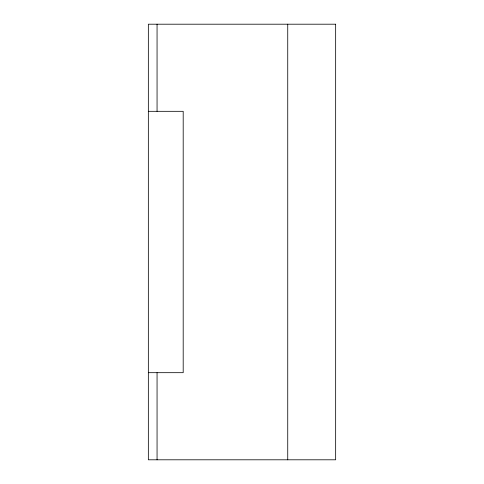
<?xml version="1.0" encoding="UTF-8"?>
<svg xmlns="http://www.w3.org/2000/svg" width="484" height="484" viewBox="0 0 484 484"><rect width="100%" height="100%" fill="white"/><g stroke="black" fill="none" stroke-linecap="round" stroke-linejoin="round"><path stroke-width="0.73" d="M148.346 111.32L183.194 111.32L183.194 372.68L148.346 372.68M287.738 24.2L287.738 459.8M157.058 24.2L157.058 111.32M157.058 372.68L157.058 459.8M335.654 24.2L148.346 24.2L148.346 459.8L335.654 459.8L335.654 24.2"/></g></svg>
